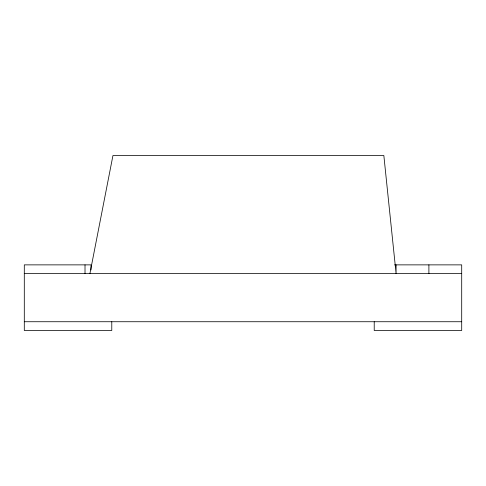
<?xml version="1.0" encoding="UTF-8"?>
<svg xmlns="http://www.w3.org/2000/svg" width="486" height="486" viewBox="0 0 486 486"><rect width="100%" height="100%" fill="white"/><g stroke="black" fill="none" stroke-linecap="round" stroke-linejoin="round"><path stroke-width="0.73" d="M89.91 273.618L112.952 155.52L383.843 155.52L396.09 273.618L396.09 264.87M394.583 264.87L461.7 264.87L461.7 330.48L374.22 330.48L374.22 321.732M24.3 273.618L461.7 273.618M24.3 321.732L461.7 321.732M428.895 264.87L428.895 273.618M111.78 321.732L111.78 330.48L24.3 330.48L24.3 264.87L91.004 264.87L91.004 269.973M85.014 264.87L85.014 273.618"/></g></svg>
